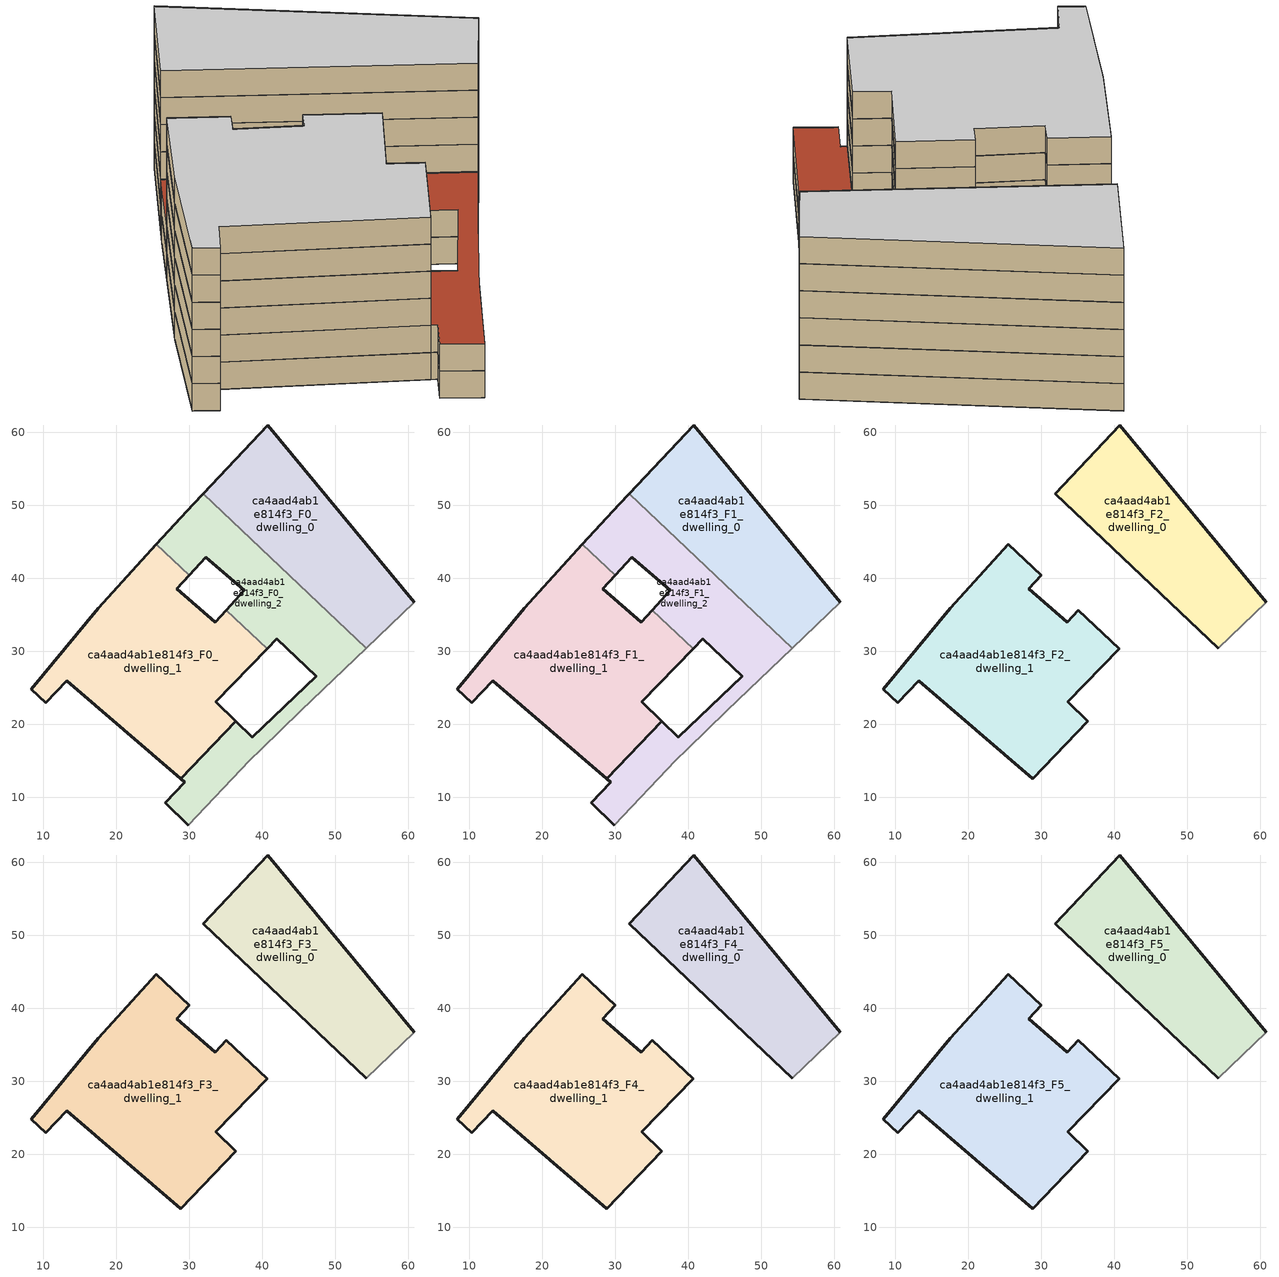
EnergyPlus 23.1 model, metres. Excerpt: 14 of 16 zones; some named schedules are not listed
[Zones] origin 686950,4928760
ca4aad4ab1e814f3_F0_dwelling_0
 floor ground (EU_floor_Construction): 60.81,36.7 40.77,60.99 31.87,51.59 54.25,30.43 z0
 wall outside (EU_wall_Construction): 31.87,51.59 40.77,60.99 60.81,36.7 z0:3
 wall adiabatic (EU_wall_Construction): 60.81,36.7 54.25,30.43 z0:3
 wall to ca4aad4ab1e814f3_F0_dwelling_2 (EU_wall_Construction): 54.25,30.43 31.87,51.59 z0:3
ca4aad4ab1e814f3_F0_dwelling_1
 floor ground (EU_floor_Construction): 36.34,20.43 33.62,23.05 40.64,30.33 35.06,35.61 33.58,34 28.31,38.54 29.99,40.41 25.49,44.66 17.49,35.91 8.35,24.82 10.3,22.92 13.22,25.93 28.83,12.49 z0
 wall outside (EU_wall_Construction): 29.99,40.41 28.31,38.54 33.58,34 35.06,35.61 / 40.64,30.33 33.62,23.05 36.34,20.43 / 36.35,20.43 28.83,12.49 13.22,25.93 10.3,22.92 8.35,24.82 17.49,35.91 25.49,44.66 z0:3
 wall to ca4aad4ab1e814f3_F0_dwelling_2 (EU_wall_Construction): 25.49,44.66 29.99,40.41 / 35.06,35.61 40.64,30.33 z0:3
ca4aad4ab1e814f3_F0_dwelling_2
 floor ground (EU_floor_Construction): 39.86,16.58 45.25,21.83 54.25,30.43 31.87,51.59 30.51,50.14 25.49,44.66 29.99,40.41 32.22,42.87 37.54,38.32 35.06,35.61 40.64,30.33 41.95,31.67 47.38,26.59 38.65,18.22 36.34,20.43 28.83,12.49 29.35,12.04 26.73,9.26 29.83,6.18 38.27,15.04 z0
 wall outside (EU_wall_Construction): 35.06,35.61 37.54,38.32 32.22,42.87 29.99,40.41 / 25.49,44.66 30.51,50.14 31.87,51.59 / 29.83,6.18 26.73,9.26 29.35,12.04 28.83,12.49 36.34,20.43 38.65,18.22 47.38,26.59 41.95,31.67 40.64,30.33 z0:3
 wall adiabatic (EU_wall_Construction): 54.25,30.43 45.25,21.83 39.86,16.58 38.27,15.04 29.83,6.18 z0:3
ca4aad4ab1e814f3_F1_dwelling_0
 floor to ca4aad4ab1e814f3_F0_dwelling_0 (EU_floor_Construction): 60.81,36.7 40.77,60.99 31.87,51.59 54.25,30.43 z3
 wall outside (EU_wall_Construction): 31.87,51.59 40.77,60.99 60.81,36.7 z3:6
 wall adiabatic (EU_wall_Construction): 60.81,36.7 54.25,30.43 z3:6
 wall to ca4aad4ab1e814f3_F1_dwelling_2 (EU_wall_Construction): 54.25,30.43 31.87,51.59 z3:6
ca4aad4ab1e814f3_F1_dwelling_1
 floor to ca4aad4ab1e814f3_F0_dwelling_1 (EU_floor_Construction): 36.34,20.43 33.62,23.05 40.64,30.33 35.06,35.61 33.58,34 28.31,38.54 29.99,40.41 25.49,44.66 17.49,35.91 8.35,24.82 10.3,22.92 13.22,25.93 28.83,12.49 z3
 wall outside (EU_wall_Construction): 29.99,40.41 28.31,38.54 33.58,34 35.06,35.61 / 40.64,30.33 33.62,23.05 36.34,20.43 / 36.35,20.43 28.83,12.49 13.22,25.93 10.3,22.92 8.35,24.82 17.49,35.91 25.49,44.66 z3:6
 wall to ca4aad4ab1e814f3_F1_dwelling_2 (EU_wall_Construction): 25.49,44.66 29.99,40.41 / 35.06,35.61 40.64,30.33 z3:6
ca4aad4ab1e814f3_F1_dwelling_2
 floor to ca4aad4ab1e814f3_F0_dwelling_2 (EU_floor_Construction): 39.86,16.58 45.25,21.83 54.25,30.43 31.87,51.59 30.51,50.14 25.49,44.66 29.99,40.41 32.22,42.87 37.54,38.32 35.06,35.61 40.64,30.33 41.95,31.67 47.38,26.59 38.65,18.22 36.34,20.43 28.83,12.49 29.35,12.04 26.73,9.26 29.83,6.18 38.27,15.04 z3
 wall outside (EU_wall_Construction): 35.06,35.61 37.54,38.32 32.22,42.87 29.99,40.41 / 25.49,44.66 30.51,50.14 31.87,51.59 / 29.83,6.18 26.73,9.26 29.35,12.04 28.83,12.49 36.34,20.43 38.65,18.22 47.38,26.59 41.95,31.67 40.64,30.33 z3:6
 wall adiabatic (EU_wall_Construction): 54.25,30.43 45.25,21.83 39.86,16.58 38.27,15.04 29.83,6.18 z3:6
 roof outside (EU_roof_Construction): 54.25,30.43 45.25,21.83 39.86,16.58 38.27,15.04 29.83,6.18 26.73,9.26 29.35,12.04 28.83,12.49 36.34,20.43 38.65,18.22 47.38,26.59 41.95,31.67 40.64,30.33 35.06,35.61 37.54,38.32 32.22,42.87 29.99,40.41 25.49,44.66 30.51,50.14 31.87,51.59 z6
ca4aad4ab1e814f3_F2_dwelling_0
 floor to ca4aad4ab1e814f3_F1_dwelling_0 (EU_floor_Construction): 60.81,36.7 40.77,60.99 31.87,51.59 54.25,30.43 z6
 wall outside (EU_wall_Construction): 54.25,30.43 31.87,51.59 40.77,60.99 60.81,36.7 z6:9
 wall adiabatic (EU_wall_Construction): 60.81,36.7 54.25,30.43 z6:9
ca4aad4ab1e814f3_F2_dwelling_1
 floor to ca4aad4ab1e814f3_F1_dwelling_1 (EU_floor_Construction): 36.34,20.43 33.62,23.05 40.64,30.33 35.06,35.61 33.58,34 28.31,38.54 29.99,40.41 25.49,44.66 17.49,35.91 8.35,24.82 10.3,22.92 13.22,25.93 28.83,12.49 z6
 wall outside (EU_wall_Construction): 17.49,35.91 25.49,44.66 29.99,40.41 28.31,38.54 33.58,34 35.06,35.61 40.64,30.33 33.62,23.05 36.34,20.43 28.83,12.49 13.22,25.93 10.3,22.92 8.35,24.82 17.49,35.91 z6:9
ca4aad4ab1e814f3_F3_dwelling_0
 floor to ca4aad4ab1e814f3_F2_dwelling_0 (EU_floor_Construction): 60.81,36.7 40.77,60.99 31.87,51.59 54.25,30.43 z9
 wall outside (EU_wall_Construction): 54.25,30.43 31.87,51.59 40.77,60.99 60.81,36.7 z9:12
 wall adiabatic (EU_wall_Construction): 60.81,36.7 54.25,30.43 z9:12
ca4aad4ab1e814f3_F3_dwelling_1
 floor to ca4aad4ab1e814f3_F2_dwelling_1 (EU_floor_Construction): 36.34,20.43 33.62,23.05 40.64,30.33 35.06,35.61 33.58,34 28.31,38.54 29.99,40.41 25.49,44.66 17.49,35.91 8.35,24.82 10.3,22.92 13.22,25.93 28.83,12.49 z9
 wall outside (EU_wall_Construction): 17.49,35.91 25.49,44.66 29.99,40.41 28.31,38.54 33.58,34 35.06,35.61 40.64,30.33 33.62,23.05 36.34,20.43 28.83,12.49 13.22,25.93 10.3,22.92 8.35,24.82 17.49,35.91 z9:12
ca4aad4ab1e814f3_F4_dwelling_0
 floor to ca4aad4ab1e814f3_F3_dwelling_0 (EU_floor_Construction): 60.81,36.7 40.77,60.99 31.87,51.59 54.25,30.43 z12
 wall outside (EU_wall_Construction): 54.25,30.43 31.87,51.59 40.77,60.99 60.81,36.7 z12:15
 wall adiabatic (EU_wall_Construction): 60.81,36.7 54.25,30.43 z12:15
ca4aad4ab1e814f3_F4_dwelling_1
 floor to ca4aad4ab1e814f3_F3_dwelling_1 (EU_floor_Construction): 36.34,20.43 33.62,23.05 40.64,30.33 35.06,35.61 33.58,34 28.31,38.54 29.99,40.41 25.49,44.66 17.49,35.91 8.35,24.82 10.3,22.92 13.22,25.93 28.83,12.49 z12
 wall outside (EU_wall_Construction): 17.49,35.91 25.49,44.66 29.99,40.41 28.31,38.54 33.58,34 35.06,35.61 40.64,30.33 33.62,23.05 36.34,20.43 28.83,12.49 13.22,25.93 10.3,22.92 8.35,24.82 17.49,35.91 z12:15
ca4aad4ab1e814f3_F5_dwelling_0
 floor to ca4aad4ab1e814f3_F4_dwelling_0 (EU_floor_Construction): 60.81,36.7 40.77,60.99 31.87,51.59 54.25,30.43 z15
 wall outside (EU_wall_Construction): 54.25,30.43 31.87,51.59 40.77,60.99 60.81,36.7 z15:18
 wall adiabatic (EU_wall_Construction): 60.81,36.7 54.25,30.43 z15:18
 ceiling to ca4aad4ab1e814f3_F6_dwelling_0 (EU_floor_Construction): 40.77,60.99 60.81,36.7 54.25,30.43 31.87,51.59 z18
ca4aad4ab1e814f3_F5_dwelling_1
 floor to ca4aad4ab1e814f3_F4_dwelling_1 (EU_floor_Construction): 36.34,20.43 33.62,23.05 40.64,30.33 35.06,35.61 33.58,34 28.31,38.54 29.99,40.41 25.49,44.66 17.49,35.91 8.35,24.82 10.3,22.92 13.22,25.93 28.83,12.49 z15
 wall outside (EU_wall_Construction): 17.49,35.91 25.49,44.66 29.99,40.41 28.31,38.54 33.58,34 35.06,35.61 40.64,30.33 33.62,23.05 36.34,20.43 28.83,12.49 13.22,25.93 10.3,22.92 8.35,24.82 17.49,35.91 z15:18
 ceiling to ca4aad4ab1e814f3_F6_dwelling_1 (EU_floor_Construction): 35.06,35.61 40.64,30.33 33.62,23.05 36.34,20.43 28.83,12.49 13.22,25.93 10.3,22.92 8.35,24.82 17.49,35.91 25.49,44.66 29.99,40.41 28.31,38.54 33.58,34 z18
[Building]
EU S2 Campaign: North Axis=0; Terrain=City; Solar Distribution=FullExterior
[Site:Location]
Bologna: Latitude=44.5; Longitude=11.25; Time Zone=1; Elevation=37
[SizingPeriod:WeatherFileDays]
AnnualSizingPeriod: Begin Month=1; Begin Day of Month=1; End Month=12; End Day of Month=31; Day of Week for Start Day=Monday; Use Weather File Daylight Saving Period=No; Use Weather File Rain and Snow Indicators=No
[MATERIAL]
EU_InternalMass_Material: Roughness=MediumRough; Thickness=0.1; Conductivity=1; Density=1800; Specific Heat=900; Thermal Absorptance=0.9; Solar Absorptance=0.7; Visible Absorptance=0.7
[MATERIAL:NOMASS] Roughness=MediumRough; Thermal Absorptance=0.9; Solar Absorptance=0.7; Visible Absorptance=0.7
Name | Thermal Resistance
EU_wall_NoMass | 0.905828
EU_roof_NoMass | 0.37593
EU_floor_NoMass | 0.67114
[CONSTRUCTION]
EU_wall_Construction: EU_wall_NoMass
EU_roof_Construction: EU_roof_NoMass
EU_floor_Construction: EU_floor_NoMass
EU_InternalMass_Construction: EU_InternalMass_Material
[ZONE] Type=1; Multiplier=1; Ceiling Height=autocalculate; Floor Area=autocalculate; Part of Total Floor Area=Yes
Name | Volume
ca4aad4ab1e814f3_F0_dwelling_0; ca4aad4ab1e814f3_F1_dwelling_0; ca4aad4ab1e814f3_F2_dwelling_0; ca4aad4ab1e814f3_F3_dwelling_0; ca4aad4ab1e814f3_F4_dwelling_0; ca4aad4ab1e814f3_F5_dwelling_0 | 1025.23
ca4aad4ab1e814f3_F0_dwelling_1; ca4aad4ab1e814f3_F1_dwelling_1; ca4aad4ab1e814f3_F2_dwelling_1; ca4aad4ab1e814f3_F3_dwelling_1; ca4aad4ab1e814f3_F4_dwelling_1; ca4aad4ab1e814f3_F5_dwelling_1 | 1445.64
ca4aad4ab1e814f3_F0_dwelling_2; ca4aad4ab1e814f3_F1_dwelling_2 | 1025.24
[INTERNALMASS] Construction=EU_InternalMass_Construction
Name | Zone or ZoneList | Surface Area
ca4aad4ab1e814f3_F0_dwelling_0_EU_InternalMass | ca4aad4ab1e814f3_F0_dwelling_0 | 341.739
ca4aad4ab1e814f3_F0_dwelling_1_EU_InternalMass | ca4aad4ab1e814f3_F0_dwelling_1 | 481.885
ca4aad4ab1e814f3_F0_dwelling_2_EU_InternalMass | ca4aad4ab1e814f3_F0_dwelling_2 | 341.747
ca4aad4ab1e814f3_F1_dwelling_0_EU_InternalMass | ca4aad4ab1e814f3_F1_dwelling_0 | 341.739
ca4aad4ab1e814f3_F1_dwelling_1_EU_InternalMass | ca4aad4ab1e814f3_F1_dwelling_1 | 481.885
ca4aad4ab1e814f3_F1_dwelling_2_EU_InternalMass | ca4aad4ab1e814f3_F1_dwelling_2 | 341.747
ca4aad4ab1e814f3_F2_dwelling_0_EU_InternalMass | ca4aad4ab1e814f3_F2_dwelling_0 | 582.682
ca4aad4ab1e814f3_F2_dwelling_1_EU_InternalMass | ca4aad4ab1e814f3_F2_dwelling_1 | 582.697
ca4aad4ab1e814f3_F3_dwelling_0_EU_InternalMass | ca4aad4ab1e814f3_F3_dwelling_0 | 582.682
ca4aad4ab1e814f3_F3_dwelling_1_EU_InternalMass | ca4aad4ab1e814f3_F3_dwelling_1 | 582.697
ca4aad4ab1e814f3_F4_dwelling_0_EU_InternalMass | ca4aad4ab1e814f3_F4_dwelling_0 | 582.682
ca4aad4ab1e814f3_F4_dwelling_1_EU_InternalMass | ca4aad4ab1e814f3_F4_dwelling_1 | 582.697
ca4aad4ab1e814f3_F5_dwelling_0_EU_InternalMass | ca4aad4ab1e814f3_F5_dwelling_0 | 582.682
ca4aad4ab1e814f3_F5_dwelling_1_EU_InternalMass | ca4aad4ab1e814f3_F5_dwelling_1 | 582.697
[OTHEREQUIPMENT] Fuel Type=Electricity; Design Level Calculation Method=Watts/Area; Power per Zone Floor Area=1; Fraction Latent=0; Fraction Radiant=0; Fraction Lost=0; Carbon Dioxide Generation Rate=0; EndUse Subcategory=EU_Step8_InternalGains
Name | Zone or ZoneList or Space or SpaceList | Schedule
EU_Step8_InternalGain_ca4aad4ab1e814f3_F0_dwelling_0_f000 | ca4aad4ab1e814f3_F0_dwelling_0 | EU_Step8_GainSchedule_ca4aad4ab1e814f3_F0_dwelling_0_f000
EU_Step8_InternalGain_ca4aad4ab1e814f3_F0_dwelling_1_f000 | ca4aad4ab1e814f3_F0_dwelling_1 | EU_Step8_GainSchedule_ca4aad4ab1e814f3_F0_dwelling_1_f000
EU_Step8_InternalGain_ca4aad4ab1e814f3_F0_dwelling_2_f000 | ca4aad4ab1e814f3_F0_dwelling_2 | EU_Step8_GainSchedule_ca4aad4ab1e814f3_F0_dwelling_2_f000
EU_Step8_InternalGain_ca4aad4ab1e814f3_F1_dwelling_0_f000 | ca4aad4ab1e814f3_F1_dwelling_0 | EU_Step8_GainSchedule_ca4aad4ab1e814f3_F1_dwelling_0_f000
EU_Step8_InternalGain_ca4aad4ab1e814f3_F1_dwelling_1_f000 | ca4aad4ab1e814f3_F1_dwelling_1 | EU_Step8_GainSchedule_ca4aad4ab1e814f3_F1_dwelling_1_f000
EU_Step8_InternalGain_ca4aad4ab1e814f3_F1_dwelling_2_f000 | ca4aad4ab1e814f3_F1_dwelling_2 | EU_Step8_GainSchedule_ca4aad4ab1e814f3_F1_dwelling_2_f000
EU_Step8_InternalGain_ca4aad4ab1e814f3_F2_dwelling_0_f000 | ca4aad4ab1e814f3_F2_dwelling_0 | EU_Step8_GainSchedule_ca4aad4ab1e814f3_F2_dwelling_0_f000
EU_Step8_InternalGain_ca4aad4ab1e814f3_F2_dwelling_1_f000 | ca4aad4ab1e814f3_F2_dwelling_1 | EU_Step8_GainSchedule_ca4aad4ab1e814f3_F2_dwelling_1_f000
EU_Step8_InternalGain_ca4aad4ab1e814f3_F3_dwelling_0_f000 | ca4aad4ab1e814f3_F3_dwelling_0 | EU_Step8_GainSchedule_ca4aad4ab1e814f3_F3_dwelling_0_f000
EU_Step8_InternalGain_ca4aad4ab1e814f3_F3_dwelling_1_f000 | ca4aad4ab1e814f3_F3_dwelling_1 | EU_Step8_GainSchedule_ca4aad4ab1e814f3_F3_dwelling_1_f000
EU_Step8_InternalGain_ca4aad4ab1e814f3_F4_dwelling_0_f000 | ca4aad4ab1e814f3_F4_dwelling_0 | EU_Step8_GainSchedule_ca4aad4ab1e814f3_F4_dwelling_0_f000
EU_Step8_InternalGain_ca4aad4ab1e814f3_F4_dwelling_1_f000 | ca4aad4ab1e814f3_F4_dwelling_1 | EU_Step8_GainSchedule_ca4aad4ab1e814f3_F4_dwelling_1_f000
EU_Step8_InternalGain_ca4aad4ab1e814f3_F5_dwelling_0_f000 | ca4aad4ab1e814f3_F5_dwelling_0 | EU_Step8_GainSchedule_ca4aad4ab1e814f3_F5_dwelling_0_f000
EU_Step8_InternalGain_ca4aad4ab1e814f3_F5_dwelling_1_f000 | ca4aad4ab1e814f3_F5_dwelling_1 | EU_Step8_GainSchedule_ca4aad4ab1e814f3_F5_dwelling_1_f000
[ZONEVENTILATION:DESIGNFLOWRATE] Schedule=EU_AlwaysOn; Design Flow Rate Calculation Method=AirChanges/Hour; Air Changes per Hour=0.73129; Ventilation Type=Natural; Fan Pressure Rise=0; Fan Total Efficiency=1; Constant Term Coefficient=1; Temperature Term Coefficient=0; Velocity Term Coefficient=0; Velocity Squared Term Coefficient=0; Minimum Indoor Temperature=-100; Maximum Indoor Temperature=100; Delta Temperature=-100; Minimum Outdoor Temperature=-100; Maximum Outdoor Temperature=100; Maximum Wind Speed=40
Name | Zone or ZoneList or Space or SpaceList
EU_ConstantAir_ca4aad4ab1e814f3_F0_dwelling_0 | ca4aad4ab1e814f3_F0_dwelling_0
EU_ConstantAir_ca4aad4ab1e814f3_F0_dwelling_1 | ca4aad4ab1e814f3_F0_dwelling_1
EU_ConstantAir_ca4aad4ab1e814f3_F0_dwelling_2 | ca4aad4ab1e814f3_F0_dwelling_2
EU_ConstantAir_ca4aad4ab1e814f3_F1_dwelling_0 | ca4aad4ab1e814f3_F1_dwelling_0
EU_ConstantAir_ca4aad4ab1e814f3_F1_dwelling_1 | ca4aad4ab1e814f3_F1_dwelling_1
EU_ConstantAir_ca4aad4ab1e814f3_F1_dwelling_2 | ca4aad4ab1e814f3_F1_dwelling_2
EU_ConstantAir_ca4aad4ab1e814f3_F2_dwelling_0 | ca4aad4ab1e814f3_F2_dwelling_0
EU_ConstantAir_ca4aad4ab1e814f3_F2_dwelling_1 | ca4aad4ab1e814f3_F2_dwelling_1
EU_ConstantAir_ca4aad4ab1e814f3_F3_dwelling_0 | ca4aad4ab1e814f3_F3_dwelling_0
EU_ConstantAir_ca4aad4ab1e814f3_F3_dwelling_1 | ca4aad4ab1e814f3_F3_dwelling_1
EU_ConstantAir_ca4aad4ab1e814f3_F4_dwelling_0 | ca4aad4ab1e814f3_F4_dwelling_0
EU_ConstantAir_ca4aad4ab1e814f3_F4_dwelling_1 | ca4aad4ab1e814f3_F4_dwelling_1
EU_ConstantAir_ca4aad4ab1e814f3_F5_dwelling_0 | ca4aad4ab1e814f3_F5_dwelling_0
EU_ConstantAir_ca4aad4ab1e814f3_F5_dwelling_1 | ca4aad4ab1e814f3_F5_dwelling_1
[HVACTEMPLATE:THERMOSTAT] Constant Heating Setpoint=20; Constant Cooling Setpoint=50
EU_HeatOnly_ca4aad4ab1e814f3_F0_dwelling_0; EU_HeatOnly_ca4aad4ab1e814f3_F0_dwelling_1; EU_HeatOnly_ca4aad4ab1e814f3_F0_dwelling_2; EU_HeatOnly_ca4aad4ab1e814f3_F1_dwelling_0; EU_HeatOnly_ca4aad4ab1e814f3_F1_dwelling_1; EU_HeatOnly_ca4aad4ab1e814f3_F1_dwelling_2; EU_HeatOnly_ca4aad4ab1e814f3_F2_dwelling_0; EU_HeatOnly_ca4aad4ab1e814f3_F2_dwelling_1; EU_HeatOnly_ca4aad4ab1e814f3_F3_dwelling_0; EU_HeatOnly_ca4aad4ab1e814f3_F3_dwelling_1; EU_HeatOnly_ca4aad4ab1e814f3_F4_dwelling_0; EU_HeatOnly_ca4aad4ab1e814f3_F4_dwelling_1; EU_HeatOnly_ca4aad4ab1e814f3_F5_dwelling_0; EU_HeatOnly_ca4aad4ab1e814f3_F5_dwelling_1; EU_HeatOnly_ca4aad4ab1e814f3_F6_dwelling_0; EU_HeatOnly_ca4aad4ab1e814f3_F6_dwelling_1
[HVACTEMPLATE:ZONE:IDEALLOADSAIRSYSTEM] System Availability Schedule=EU_AlwaysOn; Maximum Heating Supply Air Temperature=50; Minimum Cooling Supply Air Temperature=13; Maximum Heating Supply Air Humidity Ratio=0.0156; Minimum Cooling Supply Air Humidity Ratio=0.0077; Heating Limit=NoLimit; Cooling Limit=NoLimit; Heating Availability Schedule=EU_AlwaysOn; Cooling Availability Schedule=EU_CoolingOff; Dehumidification Control Type=ConstantSensibleHeatRatio; Cooling Sensible Heat Ratio=0.7; Dehumidification Setpoint=60; Humidification Control Type=None; Humidification Setpoint=30; Outdoor Air Method=None; Outdoor Air Flow Rate per Person=0.00944; Outdoor Air Flow Rate per Zone Floor Area=0; Outdoor Air Flow Rate per Zone=0; Demand Controlled Ventilation Type=None; Outdoor Air Economizer Type=NoEconomizer; Heat Recovery Type=None; Sensible Heat Recovery Effectiveness=0.7; Latent Heat Recovery Effectiveness=0.65
Name | Template Thermostat
ca4aad4ab1e814f3_F0_dwelling_0 | EU_HeatOnly_ca4aad4ab1e814f3_F0_dwelling_0
ca4aad4ab1e814f3_F0_dwelling_1 | EU_HeatOnly_ca4aad4ab1e814f3_F0_dwelling_1
ca4aad4ab1e814f3_F0_dwelling_2 | EU_HeatOnly_ca4aad4ab1e814f3_F0_dwelling_2
ca4aad4ab1e814f3_F1_dwelling_0 | EU_HeatOnly_ca4aad4ab1e814f3_F1_dwelling_0
ca4aad4ab1e814f3_F1_dwelling_1 | EU_HeatOnly_ca4aad4ab1e814f3_F1_dwelling_1
ca4aad4ab1e814f3_F1_dwelling_2 | EU_HeatOnly_ca4aad4ab1e814f3_F1_dwelling_2
ca4aad4ab1e814f3_F2_dwelling_0 | EU_HeatOnly_ca4aad4ab1e814f3_F2_dwelling_0
ca4aad4ab1e814f3_F2_dwelling_1 | EU_HeatOnly_ca4aad4ab1e814f3_F2_dwelling_1
ca4aad4ab1e814f3_F3_dwelling_0 | EU_HeatOnly_ca4aad4ab1e814f3_F3_dwelling_0
ca4aad4ab1e814f3_F3_dwelling_1 | EU_HeatOnly_ca4aad4ab1e814f3_F3_dwelling_1
ca4aad4ab1e814f3_F4_dwelling_0 | EU_HeatOnly_ca4aad4ab1e814f3_F4_dwelling_0
ca4aad4ab1e814f3_F4_dwelling_1 | EU_HeatOnly_ca4aad4ab1e814f3_F4_dwelling_1
ca4aad4ab1e814f3_F5_dwelling_0 | EU_HeatOnly_ca4aad4ab1e814f3_F5_dwelling_0
ca4aad4ab1e814f3_F5_dwelling_1 | EU_HeatOnly_ca4aad4ab1e814f3_F5_dwelling_1
